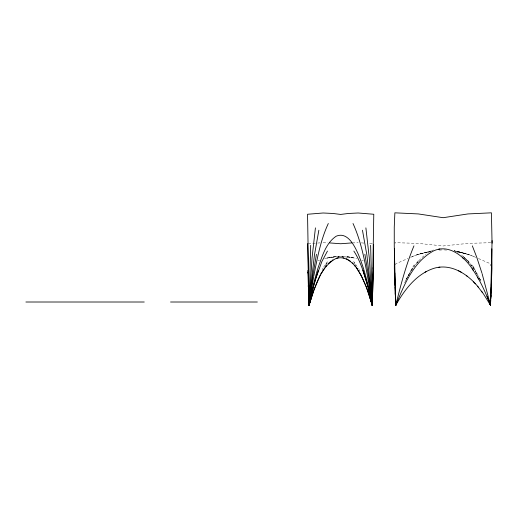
<?xml version="1.0" encoding="UTF-8"?>
<svg xmlns="http://www.w3.org/2000/svg" width="518" height="518" viewBox="0 0 518 518"><rect width="100%" height="100%" fill="white"/><g stroke="black" fill="none" stroke-linecap="round" stroke-linejoin="round"><path stroke-width="0.39" stroke-dasharray="2.59 1.94" d="M395.007 243.499L394.949 242.774M395.661 264.925L395.791 263.785L407.867 258.521M404.649 282.809L405.406 281.138M405.406 281.138L406.086 279.681M406.429 278.949L413.953 265.028M406.494 278.982L407.019 277.926L406.002 279.985M406.229 279.513L406.753 278.451M407.174 277.765L407.821 276.541M409.123 274.126L408.139 275.926L409.783 272.96M408.346 275.906L409.362 274.1M322.157 269.632L322.889 268.356M411.13 270.661L410.12 272.371L414.277 265.818L418.751 260.081M323.633 267.126L327.59 261.732M411.46 270.61L413.273 267.845M413.642 267.301L414.769 265.721M325.589 265.274L327.214 263.241L325.505 265.358M325.951 263.733L326.761 262.704M415.922 264.186L420.797 258.586L426.152 253.982M417.288 262.963L418.486 261.538M427.57 253.017L430.497 251.327M410.573 257.336L417.495 254.571L432.18 250.835L417.236 254.675L430.989 251.029M432.006 250.608L433.54 249.987M411.927 256.74L417.495 254.571L429.409 251.528M318.026 260.664L319.522 260.153M324.65 258.65C335.12 255.491 346.205 255.491 356.675 258.65M327.279 257.996L340.663 256.306L354.286 258.061M336.072 256.527L327.039 258.061L335.165 256.708M315.313 243.311L307.543 243.628M439.445 250.149L443.143 249.767L446.846 250.149M317.638 243.071L319.975 242.851M338.241 256.261L339.484 256.151M490.695 242.683L467.987 243.402L443.143 245.959L418.304 243.402L394.865 242.664M352.311 242.91L358.178 242.78M372.215 243.628L369.107 243.544M323.148 242.78L327.693 242.871M341.835 256.151L343.084 256.261M361.344 242.851L364.465 243.149M349.948 257.226L346.154 256.708L354.04 257.996M475.718 257.336L469.055 254.675L455.296 251.029M459.602 252.033L454.111 250.835L464.128 253.166L458.475 251.767L469.055 254.675L457.4 251.593L468.79 254.571L474.365 256.74M361.804 260.153L363.293 260.664M478.425 258.521L490.501 263.785L490.824 265.941M454.286 250.608L456.779 251.858M457.271 252.124L458.715 253.017M461.519 255.031L462.425 255.775M462.872 256.145L463.759 256.934M462.749 256.436L463.623 257.219M464.199 257.336L465.06 258.165M465.332 258.864L467.398 261.085M466.75 259.9L467.573 260.813M467.54 260.081L473.083 267.385L478.787 277.149M354.558 262.704L353.736 261.732L358.437 268.356M467.987 261.273L472.274 266.776M467.806 261.538L468.997 262.963M354.111 263.248L354.972 264.277M470.551 264.944L471.322 265.961M472.649 267.301L475.537 271.756M472.332 265.028L478.826 276.813M475.887 272.332L476.929 274.1M473.452 266.854L474.553 268.738M359.168 269.632L359.887 270.946M479.111 277.765L480.685 280.931M479.273 277.926L480.29 279.985M479.862 278.949L480.885 281.138M464.905 258.45L464.057 257.614L464.905 258.45M466.329 259.46L465.488 258.586L466.329 259.46"/><path stroke-width="0.78" d="M308.734 297.047L307.919 272.099M492.055 243.188L491.427 212.827L467.987 213.928L443.143 217.702L418.304 213.928L394.865 212.827L394.263 227.111L394.256 245.804L395.804 305.173C404.519 289.808 416.194 274.19 433.631 268.415C450.99 262.904 468.142 274.249 478.535 287.425M307.919 273.018L307.945 270.344M492.081 240.572L490.481 305.173L483.404 293.816L477.531 286.201M313.507 291.142L309.104 305.173L310.696 245.312M394.845 272.947L394.969 285.535M366.595 287.775L372.222 305.173L373.782 214.258L358.178 212.995L348.277 213.474L340.663 214.433L333.048 213.474L323.148 212.995L307.543 214.258L309.104 305.173L310.23 301.146L309.104 305.173L308.663 295.487M491.362 284.22L491.323 285.535L491.44 272.947M309.758 302.525C315.261 286.83 319.794 267.974 335.107 258.961C344.451 254.629 353.587 262.749 358.087 270.383C364.814 281.034 368.725 293.156 372.222 305.173L373.582 262.82L373.627 244.535M491.284 286.855L490.863 297.041M472.163 268.777C480.018 279.927 485.606 292.489 490.481 305.173L491.951 268.751L491.86 248.802M491.459 283.469L491.55 281.216M371.795 303.632L372.222 305.173L373.374 270.344M372.52 298.601L372.591 297.041M489.931 303.658L490.481 305.173L490.559 303.496M490.792 298.601L490.935 295.487M490.643 301.826L490.721 300.213M310.237 299.98L309.104 305.173L312.043 257.951L315.43 227.868M394.431 248.802L394.34 268.751L395.804 305.173C404.111 284.894 413.319 261.843 433.631 250.874C449.747 243.447 465.196 257.575 473.277 270.357M310.146 300.213L309.104 305.173L309.317 302.247M307.543 243.628L309.104 305.173L309.466 300.867M310.379 290.682L314.394 255.316L318.861 230.225M309.615 300.777L312.768 276.372L316.44 254.26M370.623 245.312L372.222 305.173C368.764 287.749 365.054 270.195 358.087 253.775C354.403 245.532 347.358 231.423 336.176 236.208C325.757 243.169 322.19 256.371 318.169 267.541C314.296 279.862 311.558 292.502 309.104 305.173L309.466 302.259M309.104 305.173L310.774 293.978M311.117 291.796L313.604 277.039M313.727 276.359C317.243 258.45 320.558 240.164 328.308 223.498M309.589 302.913L309.835 301.787M310.314 299.456L313.986 284.356L318.428 270.318M309.958 301.223L310.224 300.006M310.502 298.789L310.774 297.591M311.065 296.361L311.35 295.13M311.642 293.92L311.933 292.709M312.076 292.113L312.373 290.915M312.717 289.543L313.526 286.435M310.243 300.576L310.787 298.459M309.848 302.499L311.324 297.254L310.794 299.223M313.727 285.671L315.617 279.001M311.512 296.613L311.894 295.344M315.831 278.289L321.885 261.486L327.46 251.075M311.927 295.823L312.509 294.03M397.423 300.511L395.804 305.173L395.726 303.496M396.859 302.214L395.804 305.173C400.686 285.081 406.002 264.996 413.953 245.869M313.701 290.566L320.247 275.233M321.697 272.591L320.972 273.905L324.792 267.787M325.621 266.718L326.457 265.643M328.198 263.694L331.015 261.208M331.986 260.457L333.009 259.835M425.116 272.177L426.476 271.451M336.176 258.307L338.396 257.724M438.306 249.352L439.905 249.003M438.306 267.385L439.905 267.152M351.657 242.929L340.663 243.745L329.668 242.929M25.9 302.007L144.25 302.007M170.551 302.007L257.342 302.007M342.929 257.724L344.036 258.022M346.218 258.76L347.293 259.227M458.443 270.726L461.169 272.177M348.316 259.835L350.31 261.208M466.297 275.55L467.508 276.502M462.483 257.621L463.791 258.812M352.201 262.82L353.121 263.694M473.277 281.604L475.44 283.851M481.5 291.187L482.452 292.502M357.323 268.952L356.526 267.793L361.078 275.233M353.859 251.075C359.848 260.23 363.228 270.778 366.349 281.183M477.525 277.143L478.535 278.949M361.078 275.226L366.394 287.225M353.011 223.498C362.555 244.567 365.986 267.741 369.975 290.339M472.338 245.869L476.715 257.161L481.895 272.96M487.043 296.555L487.917 298.685M488.869 300.511L490.481 305.173L482.096 273.634M362.891 270.318L367.922 286.525L372.222 305.173L369.282 257.951L365.889 227.868M489.432 302.214L490.481 305.173M370.771 299.812L372.222 305.173L372.002 302.247M368.848 293.466L371.477 302.499M371.587 302.829L370.726 299.799M371.115 301.346L371.665 303.263M366.556 281.921L367.391 284.913M370.001 297.248L370.525 299.223M367.599 285.671L368 287.205M370.532 298.459L371.076 300.576M368.207 287.976L369.094 291.517M362.464 230.225L366.925 255.316L370.94 290.682M371.367 301.23L371.613 302.35M371.581 302.195L372.222 305.173L371.853 300.867M371.736 302.913L372.222 305.173L371.853 302.259M364.879 254.26L368.551 276.372L371.71 300.777M371.581 300.777L372.222 305.173M373.225 267.32L373.4 271.186M373.284 267.987L373.355 269.502M395.571 300.213L395.648 301.826M395.228 292.787L395.338 295.189M395.493 298.601L395.007 286.855M395.571 300.123L395.687 302.648M308.249 285.547L308.294 286.862M309.511 302.311A267.761 83.048 89.8 0 1 309.783 300.155M372.138 299.896A272.397 130.795 89.1 0 1 372.468 301.379M371.147 300.045A359.304 86.713 89.3 0 1 371.341 301.353M309.388 300.544A348.854 51.645 89.9 0 1 310.301 290.345M370.208 289.737A359.311 87.277 89.4 0 1 371.82 300.194M371.51 288.267A348.763 52.804 -89.7 0 1 372.448 298.536M396.749 302.486L395.804 305.173L396.775 302.499M355.698 266.712L354.869 265.643L355.698 266.718"/></g></svg>
